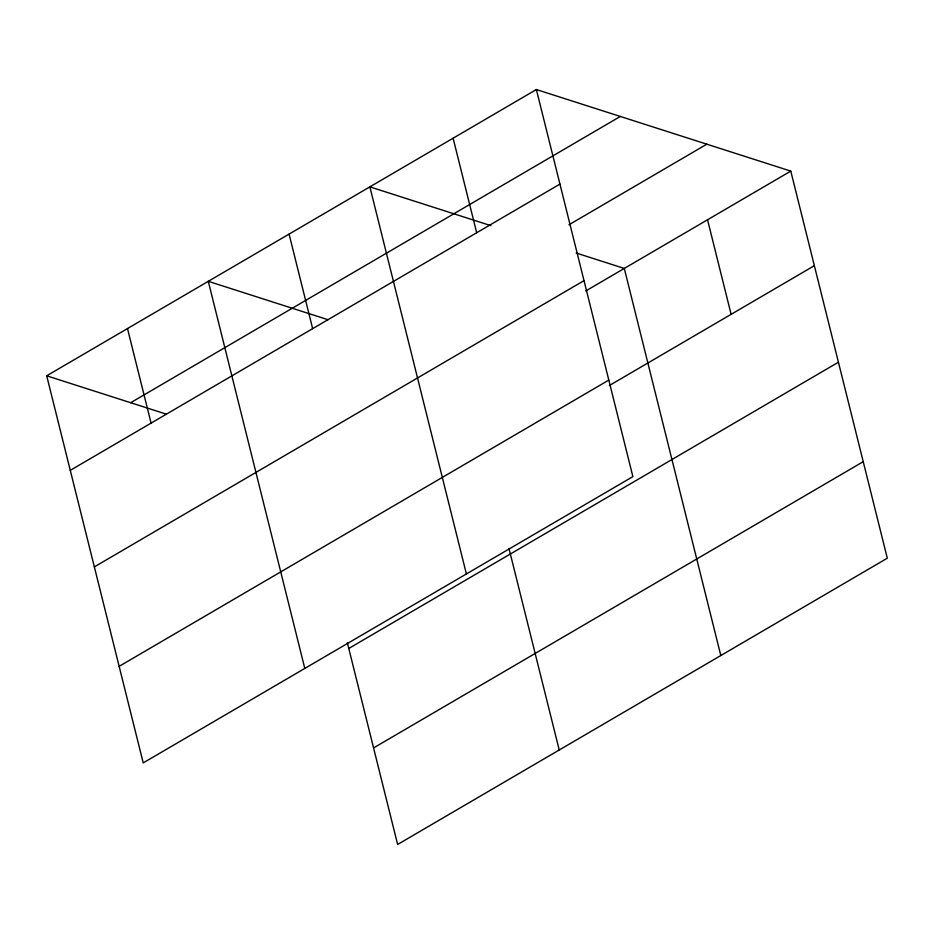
<?xml version="1.0" encoding="UTF-8"?>
<svg xmlns="http://www.w3.org/2000/svg" width="934" height="934" viewBox="0 0 934 934"><rect width="100%" height="100%" fill="white"/><g stroke="black" fill="none" stroke-linecap="round" stroke-linejoin="round"><path stroke-width="1.4" d="M536.361 89.536L632.878 476.62L143.217 762.891L46.7 375.795L536.361 89.536L790.783 171.109L887.3 558.205L397.639 844.464L347.378 642.872M130.655 402.717L620.316 116.458M70.272 470.351L559.933 184.091M568.911 224.814L706.828 144.186M94.346 566.891L584.007 280.632M585.77 290.964L790.783 171.109M119.143 666.351L608.805 380.091M609.342 385.532L814.366 265.676M348.767 648.476L838.428 362.205M373.565 747.936L863.226 461.676M490.91 225.666L369.876 186.858L466.393 573.955M576.126 252.997L624.297 268.443L720.814 655.54M327.951 319.697L208.294 281.321L304.799 668.417M46.7 375.795L166.357 414.159M707.54 219.782L731.124 314.338M453.118 138.197L476.69 232.753M508.96 548.41L559.232 750.002M289.085 234.095L312.656 328.651M127.491 328.558L151.075 423.114"/></g></svg>
